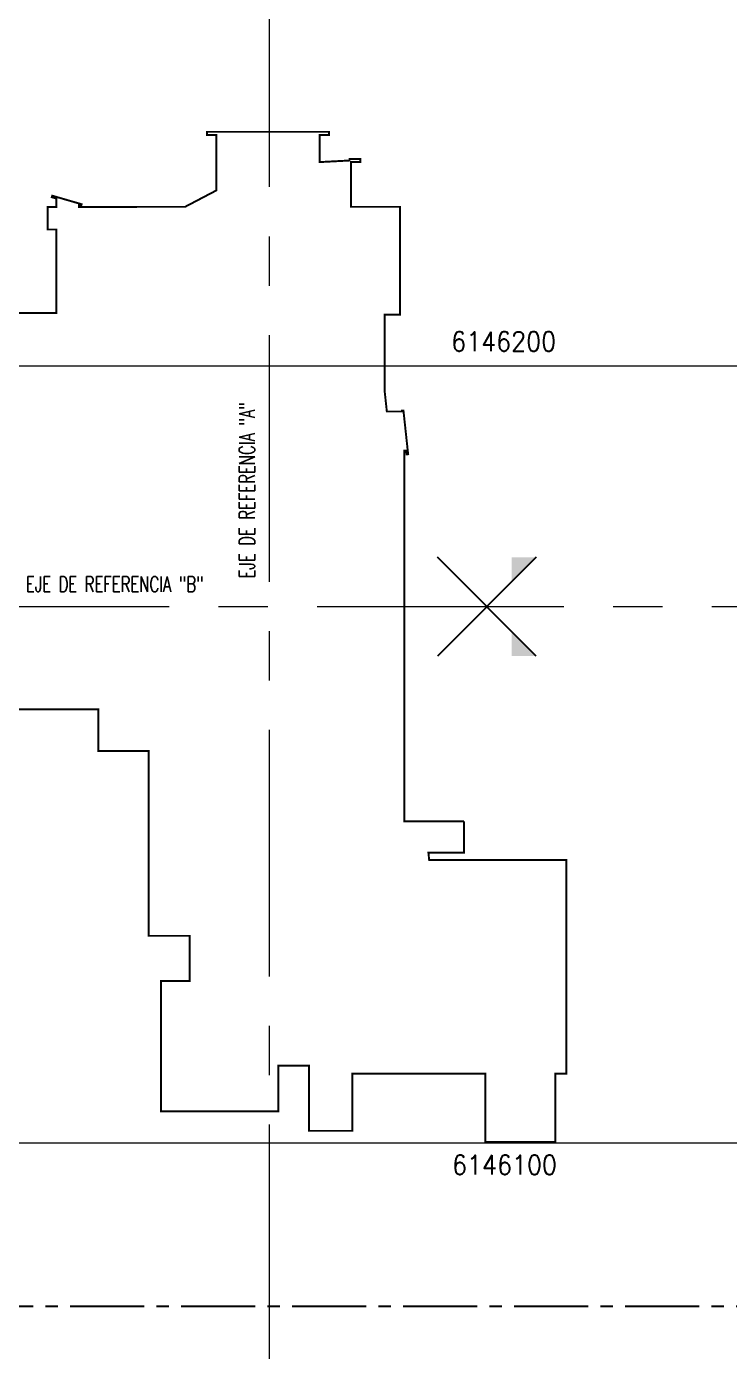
# Model space of a CAD drawing. Header units: millimetres. Extents: x 553474 to 556484, y 6145926 to 6146600.
# Drawn here: x 554200.7 to 554291.1, y 6146073.2 to 6146243.7 of the extents above; entities that cross this region are included whole.
import ezdxf

# ---------------------------------------------------------------- set-up
doc = ezdxf.new("R2010")
doc.units = ezdxf.units.MM
for name, pattern in [('CENTER', [50.8, 31.75, -6.35, 6.35, -6.35]), ('CENTER2', [28.575, 19.05, -3.175, 3.175, -3.175]), ('HIDDEN', [0.375, 0.25, -0.125])]:
    doc.linetypes.add(name, pattern=pattern)
for name, color, linetype in [('5', 5, 'Continuous'), ('ARQ_TRAZOS', 11, 'HIDDEN'), ('Obrador_Javier', 7, 'Continuous'), ('PNIV-cotas', 252, 'Continuous')]:
    doc.layers.add(name, color=color, linetype=linetype)
doc.layers.add('8', color=8, linetype='Continuous', lineweight=0)
doc.layers.add('ARQ_TEXTOS', color=2, linetype='Continuous', lineweight=0)
doc.styles.add('ROMANS', font='romans.shx')
doc.styles.add('Texto_2.5mm', font='ROMANS.shx', dxfattribs={"width": 0.9, "height": 2.5})

msp = doc.modelspace()

# ---------------------------------------------------------------- linework, layer by layer
at = {"layer": '5', "linetype": 'CENTER', "lineweight": 0, "flags": 128}
for points in [[(554231.932, 6145969.015), (554231.932, 6146394.716)], [(553933.271, 6146169.015), (554530.593, 6146169.015)]]:
    msp.add_lwpolyline(points, dxfattribs=at)
at = {"layer": '8', "lineweight": 0}
for p, q in [((553495.062, 6146200), (554400, 6146200)), ((553495.062, 6146100), (554400, 6146100))]:
    msp.add_line(p, q, dxfattribs=at)
at = {"layer": 'ARQ_TRAZOS', "linetype": 'Continuous', "ltscale": 0.0008, "const_width": 0.25, "flags": 128}
for points in [[(554256.966, 6146141.365), (554249.276, 6146141.365), (554249.276, 6146189.065), (554249.525, 6146189.065), (554249.574, 6146188.603), (554249.773, 6146188.625), (554249.173, 6146194.225), (554248.972, 6146194.225), (554248.982, 6146194.125), (554247.033, 6146194.125), (554246.758, 6146196.693), (554246.758, 6146206.595), (554248.722, 6146206.595), (554248.722, 6146220.465), (554242.431, 6146220.465), (554242.431, 6146226.224), (554243.631, 6146226.224), (554243.631, 6146226.624), (554242.231, 6146226.624), (554242.231, 6146226.423), (554238.382, 6146226.22), (554238.382, 6146229.717), (554239.582, 6146229.717), (554239.582, 6146230.117), (554223.882, 6146230.117), (554223.882, 6146229.717), (554225.082, 6146229.717), (554225.082, 6146222.569), (554221.073, 6146220.465), (554214.742, 6146220.465), (554214.742, 6146220.445), (554207.406, 6146220.445), (554207.406, 6146220.69), (554207.692, 6146220.608), (554207.748, 6146220.8), (554203.973, 6146221.894), (554203.917, 6146221.702), (554204.506, 6146221.532), (554204.506, 6146220.445), (554203.39, 6146220.445), (554203.39, 6146217.545), (554204.506, 6146217.545), (554204.506, 6146206.79), (554146.119, 6146206.79)], [(554146.099, 6146155.788), (554209.894, 6146155.79), (554209.895, 6146150.447), (554216.382, 6146150.447), (554216.382, 6146126.648), (554221.657, 6146126.648), (554221.657, 6146120.844), (554217.971, 6146120.844), (554217.971, 6146104.044), (554233.086, 6146104.044), (554233.086, 6146109.925), (554237.006, 6146109.925), (554237.006, 6146101.549), (554242.606, 6146101.549), (554242.606, 6146108.925), (554259.714, 6146108.925), (554259.715, 6146100.124), (554268.715, 6146100.124), (554268.714, 6146108.924), (554270.123, 6146108.924), (554270.123, 6146136.405), (554252.483, 6146136.405), (554252.381, 6146137.365), (554256.966, 6146137.365), (554256.966, 6146141.365)]]:
    msp.add_lwpolyline(points, dxfattribs=at)
at = {"layer": 'ARQ_TRAZOS', "linetype": 'Continuous', "ltscale": 0.0008, "const_width": 0.25, "elevation": 9.796, "flags": 128}
for points in [[(554256.966, 6146141.365), (554249.276, 6146141.365), (554249.276, 6146189.065), (554249.525, 6146189.065), (554249.574, 6146188.603), (554249.773, 6146188.625), (554249.173, 6146194.225), (554248.972, 6146194.225), (554248.982, 6146194.125), (554247.033, 6146194.125), (554246.758, 6146196.693), (554246.758, 6146206.595), (554248.722, 6146206.595), (554248.722, 6146220.465), (554242.431, 6146220.465), (554242.431, 6146226.224), (554243.631, 6146226.224), (554243.631, 6146226.624), (554242.231, 6146226.624), (554242.231, 6146226.423), (554238.382, 6146226.22), (554238.382, 6146229.717), (554239.582, 6146229.717), (554239.582, 6146230.117), (554223.882, 6146230.117), (554223.882, 6146229.717), (554225.082, 6146229.717), (554225.082, 6146222.569), (554221.073, 6146220.465), (554214.742, 6146220.465), (554214.742, 6146220.445), (554207.406, 6146220.445), (554207.406, 6146220.69), (554207.692, 6146220.608), (554207.748, 6146220.8), (554203.973, 6146221.894), (554203.917, 6146221.702), (554204.506, 6146221.532), (554204.506, 6146220.445), (554203.39, 6146220.445), (554203.39, 6146217.545), (554204.506, 6146217.545), (554204.506, 6146206.79), (554146.119, 6146206.79)], [(554146.099, 6146155.788), (554209.894, 6146155.79), (554209.895, 6146150.447), (554216.382, 6146150.447), (554216.382, 6146126.648), (554221.657, 6146126.648), (554221.657, 6146120.844), (554217.971, 6146120.844), (554217.971, 6146104.044), (554233.086, 6146104.044), (554233.086, 6146109.925), (554237.006, 6146109.925), (554237.006, 6146101.549), (554242.606, 6146101.549), (554242.606, 6146108.925), (554259.714, 6146108.925), (554259.715, 6146100.124), (554268.715, 6146100.124), (554268.714, 6146108.924), (554270.123, 6146108.924), (554270.123, 6146136.405), (554252.483, 6146136.405), (554252.381, 6146137.365), (554256.966, 6146137.365), (554256.966, 6146141.365)]]:
    msp.add_lwpolyline(points, dxfattribs=at)
at = {"layer": 'Obrador_Javier', "color": 6}
for p, q in [((554266.265, 6146175.375), (554253.544, 6146162.655)), ((554266.265, 6146162.655), (554253.544, 6146175.375))]:
    msp.add_line(p, q, dxfattribs=at)
for points in [[(554266.265, 6146175.375), (554263.085, 6146172.195), (554263.085, 6146175.375)], [(554266.265, 6146162.655), (554263.085, 6146165.835), (554263.085, 6146162.655)]]:
    msp.add_solid(points, dxfattribs=at)
at = {"layer": 'PNIV-cotas', "linetype": 'CENTER2', "ltscale": 0.5}
msp.add_line((554330.09, 6146078.928), (554079.849, 6146078.928), dxfattribs=at)

# ---------------------------------------------------------------- texts
at = {"layer": 'ARQ_TEXTOS', "color": 1, "lineweight": 0, "style": 'Texto_2.5mm', "width": 0.9}
for s, p in [('6146200', (554255.315, 6146201.888)), ('6146100', (554255.43, 6146095.923))]:
    msp.add_text(s, height=2.5, dxfattribs=at).set_placement(p)
at = {"layer": 'ARQ_TEXTOS', "style": 'ROMANS', "width": 0.7}
msp.add_text('EJE DE REFERENCIA "A"', height=2, rotation=90, dxfattribs=at).set_placement((554230.026, 6146172.632))
msp.add_text('EJE DE REFERENCIA "B"', height=2, dxfattribs=at).set_placement((554200.593, 6146170.898))

doc.saveas('drawing.dxf')
